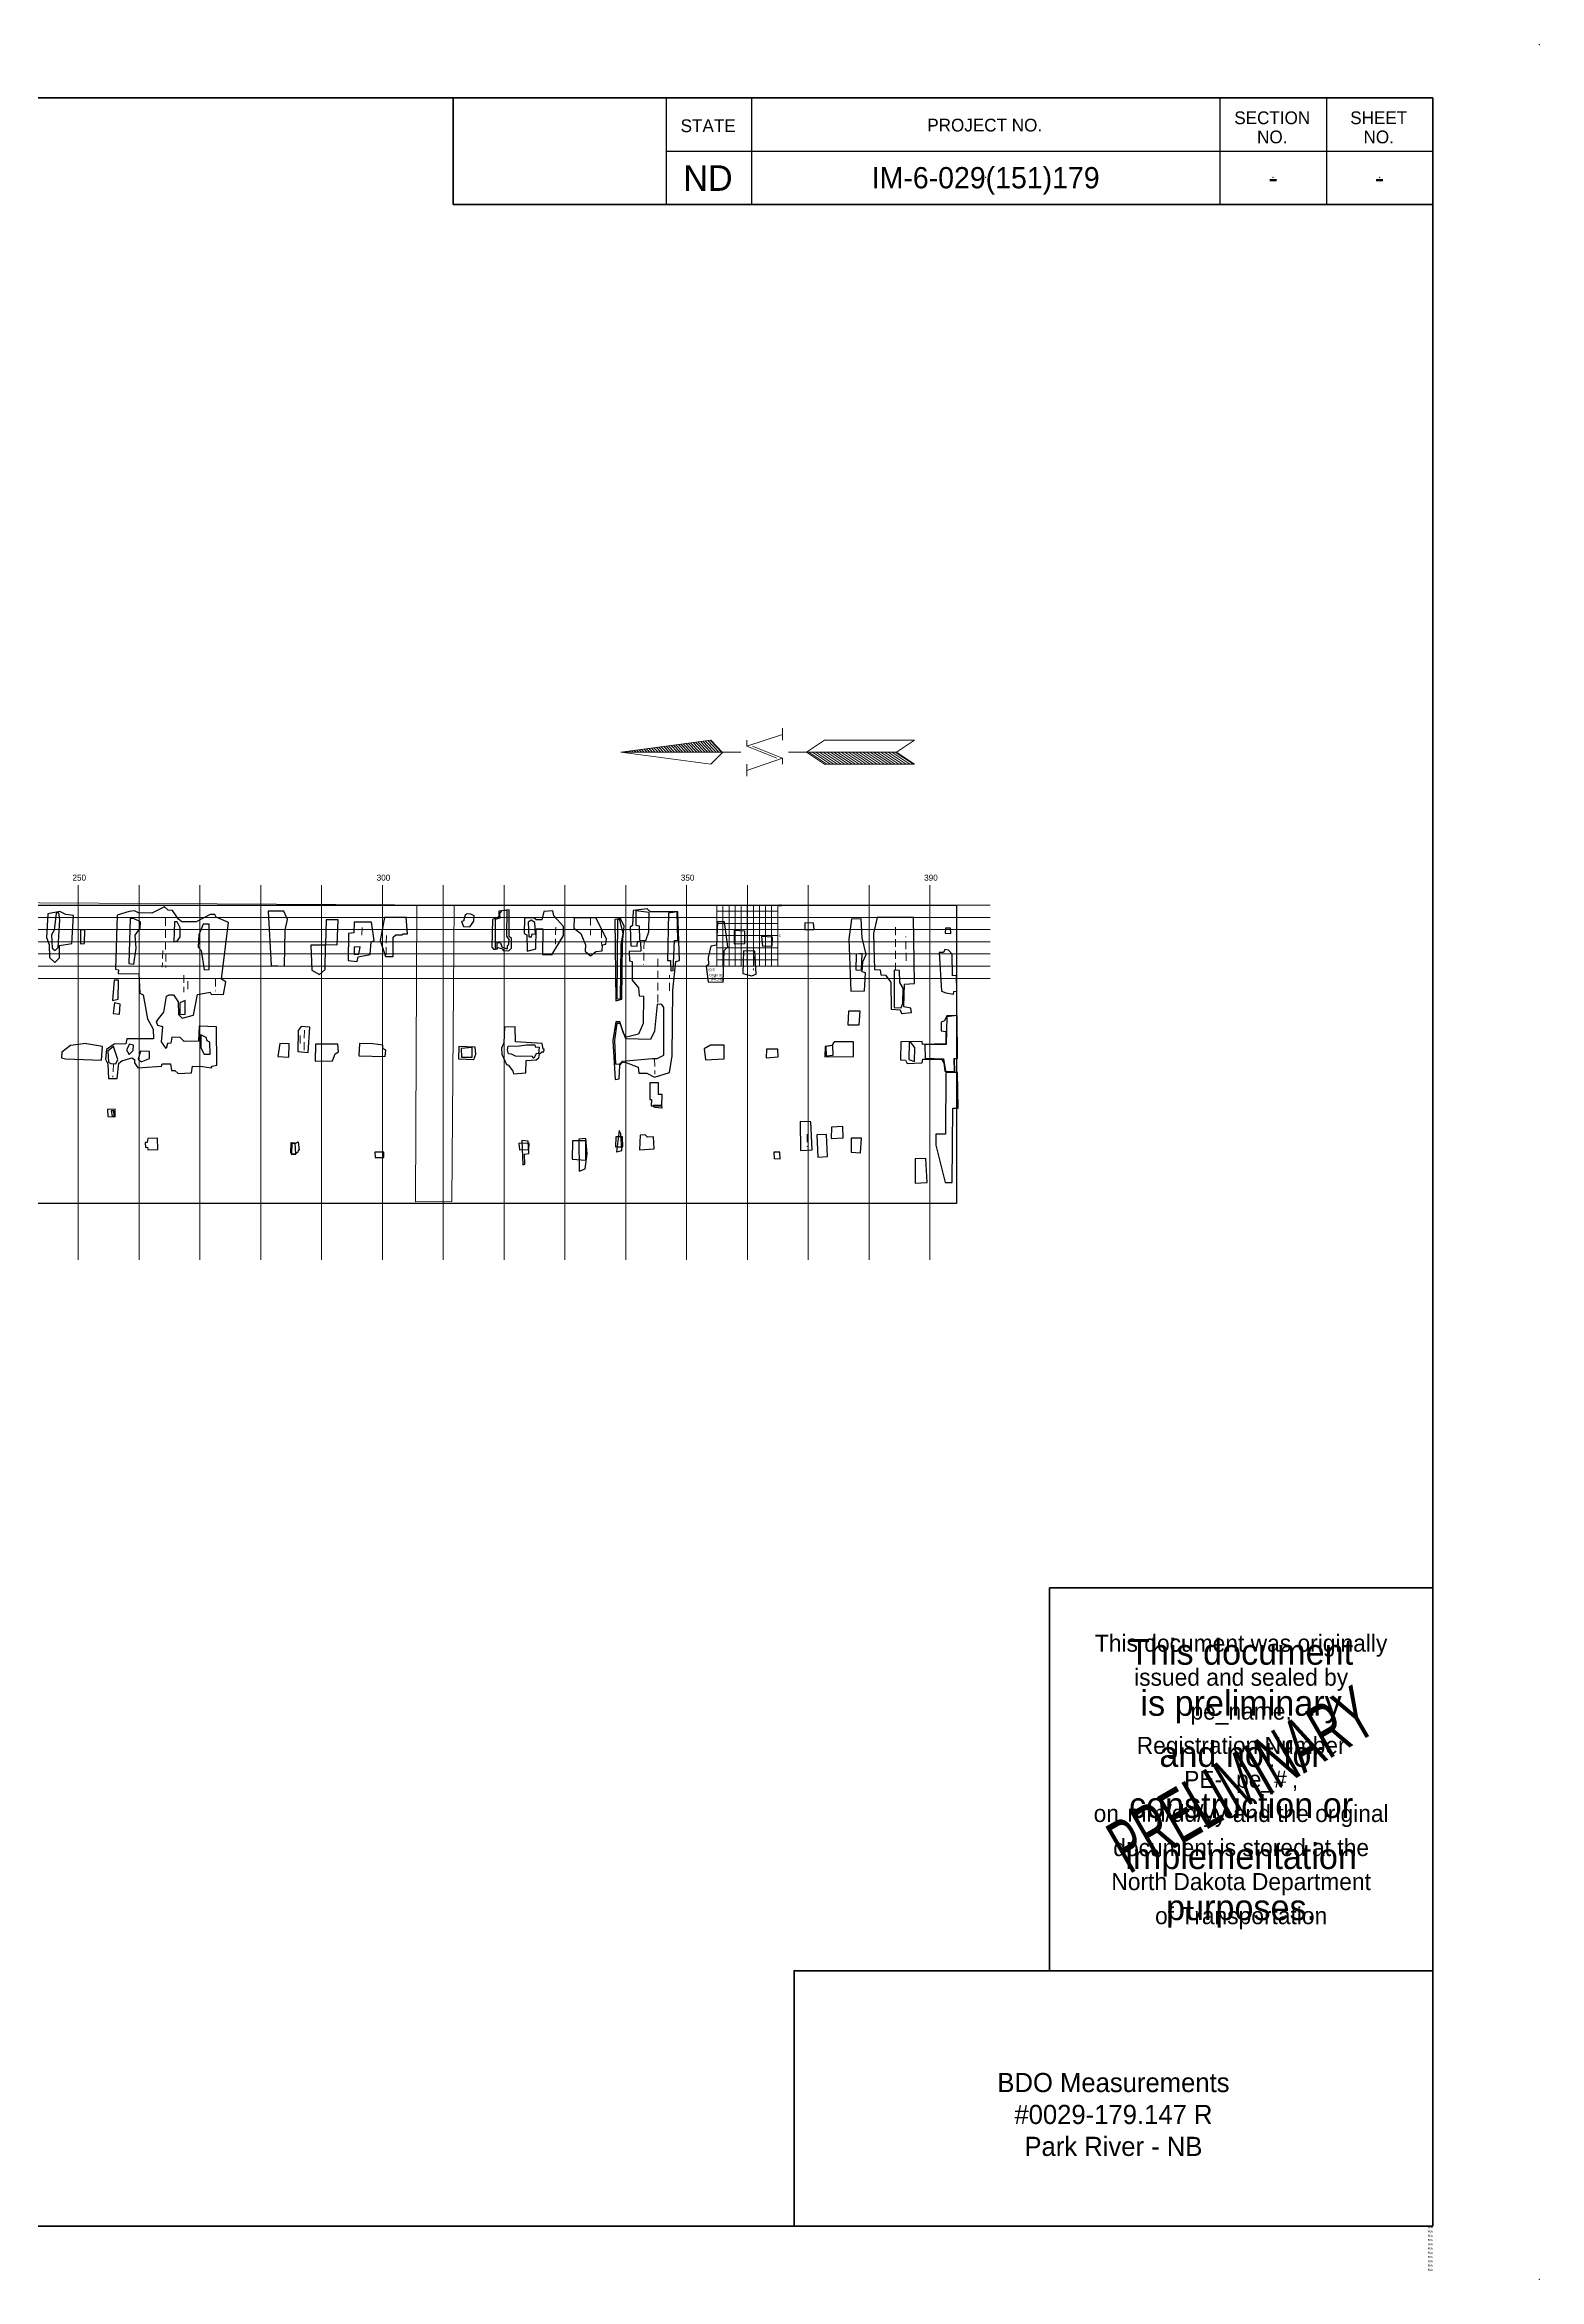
# Model space of a CAD drawing. Header units: feet. Extents: x 2768695 to 2769255, y 548988 to 549355.
# Drawn here: x 2769009.4 to 2769255.1, y 548987.8 to 549355.3 of the extents above; entities that cross this region are included whole.
import ezdxf
from ezdxf.enums import TextEntityAlignment as Align

# ---------------------------------------------------------------- set-up
doc = ezdxf.new("R2010")
doc.units = ezdxf.units.FT
doc.header["$LTSCALE"] = 312
doc.header["$MEASUREMENT"] = 0
doc.linetypes.add('Dash01', pattern=[1.5, 1, -0.5])
doc.linetypes.add('DGN Style 1', pattern=[0.013513, 2.2e-05, -0.013491])
for name, color, linetype, lineweight in [('Aggr A Line', 212, 'Continuous', 30), ('Arrow N cell', 1, 'Continuous', 0), ('Asph A Line', 5, 'Continuous', 30), ('Conc A Line', 96, 'Continuous', 30), ('Conc Line Exst', 1, 'Dash01', 13), ('dim (wt 1)', 4, 'Continuous', 13), ('Mask Lv Priority 100', 7, 'Continuous', 0), ('sht Lines', 7, 'Continuous', 0), ('sht Lines (Construction)', 7, 'Continuous', 0), ('sht Stamp Text', 3, 'Continuous', 13), ('sht Stamp Text Preliminary', 5, 'Continuous', 13), ('sht Text', 7, 'Continuous', 0), ('Surface Conc Line Exst', 1, 'Dash01', 0), ('Tag DIP text', 2, 'Continuous', 0), ('Text text', 7, 'Continuous', 40)]:
    doc.layers.add(name, color=color, linetype=linetype, lineweight=lineweight)
doc.styles.add('Style-BLOCK_OUTLINE', font='BLOCK_OUTLINE.shx')
doc.styles.add('Style-engineer', font='engineer.shx')
doc.styles.add('Style-NDDOT', font='')
doc.styles.add('Text 0.09', font='', dxfattribs={"height": 0.0075})
doc.styles.get('Style-NDDOT').set_extended_font_data('NDDOT')
doc.styles.get('Text 0.09').set_extended_font_data('NDDOT')

# ---------------------------------------------------------------- blocks, each defined once
blk = doc.blocks.new('NORTHA')
at = {"layer": 'Arrow N cell', "color": 1, "linetype": 'Continuous', "lineweight": 0}
for p, q in [((-0.004661, 0.019925), (0.000028, 0.05509)), ((-0.000286, 0.052731), (0.000028, 0.052431)), ((-0.00016, 0.053689), (0.000028, 0.05351)), ((-0.000031, 0.054648), (0.000028, 0.05459)), ((0.000028, 0.05509), (0.004715, 0.019934)), ((0.000028, 0.05509), (0.000028, 0.015444)), ((-0.001437, 0.044106), (0.000028, 0.042707)), ((-0.001309, 0.045064), (0.000028, 0.043788)), ((-0.001181, 0.046023), (0.000028, 0.044868)), ((-0.001054, 0.046981), (0.000028, 0.045948)), ((-0.000925, 0.047939), (0.000028, 0.047028)), ((-0.000799, 0.048898), (0.000028, 0.048108)), ((-0.00067, 0.049856), (0.000028, 0.049189)), ((-0.000542, 0.050814), (0.000028, 0.050269)), ((-0.000413, 0.051773), (0.000028, 0.051351)), ((-0.002587, 0.035481), (0.000028, 0.032983)), ((-0.002458, 0.036439), (0.000028, 0.034062)), ((-0.002332, 0.037398), (0.000028, 0.035144)), ((-0.002205, 0.038356), (0.000028, 0.036226)), ((-0.002076, 0.039314), (0.000028, 0.037306)), ((-0.001948, 0.040273), (0.000028, 0.038385)), ((-0.001819, 0.041231), (0.000028, 0.039465)), ((-0.001693, 0.042189), (0.000028, 0.040545)), ((-0.001566, 0.043148), (0.000028, 0.041627)), ((-0.003738, 0.026858), (0.000028, 0.02326)), ((-0.003609, 0.027816), (0.000028, 0.02434)), ((-0.003483, 0.028774), (0.000028, 0.02542)), ((-0.003354, 0.029733), (0.000028, 0.0265)), ((-0.003226, 0.030691), (0.000028, 0.027582)), ((-0.003097, 0.031649), (0.000028, 0.028661)), ((-0.00297, 0.032608), (0.000028, 0.029743)), ((-0.002844, 0.033566), (0.000028, 0.030823)), ((-0.002715, 0.034523), (0.000028, 0.031903)), ((0.000125, 0.015351), (-0.004661, 0.019925)), ((-0.004632, 0.020149), (0.000028, 0.015698)), ((-0.004503, 0.021108), (0.000028, 0.016778)), ((-0.004377, 0.022066), (0.000028, 0.017858)), ((-0.004248, 0.023024), (0.000028, 0.018937)), ((-0.004122, 0.023983), (0.000028, 0.020019)), ((-0.003993, 0.024941), (0.000028, 0.021099)), ((-0.003865, 0.025899), (0.000028, 0.022181)), ((0.004715, 0.019934), (0.000125, 0.015351)), ((0.000028, 0.015444), (0.000028, 0.008167)), ((-0.002394, 0.005878), (-0.006931, -0.008167)), ((-0.004661, 0.005878), (-0.002394, 0.005878)), ((-0.002394, 0.005878), (0.002394, -0.00588)), ((-0.002394, 0.003592), (0.002394, -0.008167)), ((0.002394, -0.008167), (0.007181, 0.005878)), ((0.00945, 0.005878), (0.004661, 0.005878)), ((-0.004661, -0.008167), (-0.00945, -0.008167)), ((0.002394, -0.008167), (0.004661, -0.008167)), ((0.00003, -0.010455), (0.00003, -0.017641)), ((-0.00466, -0.024597), (0.00003, -0.017556)), ((-0.00466, -0.05975), (-0.00466, -0.024597)), ((0.000028, -0.017967), (0.00003, -0.017556)), ((0.000028, -0.017967), (0.000028, -0.052592)), ((0.000028, -0.018413), (0.004715, -0.025469)), ((0.000028, -0.019825), (0.004715, -0.02688)), ((0.000028, -0.021236), (0.004715, -0.028292)), ((0.000028, -0.022648), (0.004715, -0.029705)), ((0.000028, -0.024059), (0.004715, -0.031115)), ((0.000028, -0.025472), (0.004715, -0.032528)), ((0.00003, -0.017556), (0.004715, -0.024597)), ((0.004715, -0.024597), (0.004715, -0.059778)), ((0.000028, -0.026884), (0.004715, -0.033939)), ((0.000028, -0.028295), (0.004715, -0.035351)), ((0.000028, -0.029707), (0.004715, -0.036764)), ((0.000028, -0.031118), (0.004715, -0.038174)), ((0.000028, -0.032531), (0.004715, -0.039587)), ((0.000028, -0.033941), (0.004715, -0.040998)), ((0.000028, -0.035354), (0.004715, -0.04241)), ((0.000028, -0.036766), (0.004715, -0.043821)), ((0.000028, -0.038177), (0.004715, -0.045233)), ((0.000028, -0.03959), (0.004715, -0.046646)), ((0.000028, -0.041), (0.004715, -0.048057)), ((0.000028, -0.042413), (0.004715, -0.049469)), ((0.000028, -0.043825), (0.004715, -0.05088)), ((0.000028, -0.045236), (0.004715, -0.052292)), ((0.000028, -0.046649), (0.004715, -0.053705)), ((0.000028, -0.048059), (0.004715, -0.055115)), ((0.000028, -0.049472), (0.004715, -0.056528)), ((0.000028, -0.050884), (0.004715, -0.057939)), ((0.000028, -0.052295), (0.004715, -0.059351)), ((0.000028, -0.052722), (-0.00466, -0.05975)), ((0.000028, -0.052592), (0.000028, -0.052722)), ((0.004715, -0.059778), (0.000028, -0.052722))]:
    blk.add_line(p, q, dxfattribs=at)
blk = doc.blocks.new('Plan')
at = {"layer": 'sht Lines', "color": 7, "linetype": 'Continuous', "lineweight": 0}
for p in [(1.29168, 0.8542), (1.29168, 0.8542), (1.29168, -0.02081)]:
    blk.add_point(p, dxfattribs=at)
at = {"layer": 'Tag DIP text', "color": 2, "linetype": 'Continuous', "lineweight": 0, "style": 'Style-NDDOT'}
for tag, p in [('sheet_ref_pnt', (1.25, -0.005)), ('consultant', (1.25, -0.00833)), ('county', (1.25, -0.00667)), ('comment_3', (1.25, -0.01167)), ('comment_4', (1.25, -0.01333)), ('comment_5', (1.25, -0.015)), ('comment_6', (1.25, -0.01667)), ('bridge', (1.25, -0.01))]:
    blk.add_attdef(tag, text='', height=0.000833, dxfattribs=at).set_placement(p, align=Align.TOP_RIGHT)
at = {"color": 7, "linetype": 'Continuous', "lineweight": 13}
for points in [[(0.86667, 0.79165), (1.25001, 0.79165), (1.25001, 0.83336), (0.86667, 0.83336)], [(1, 0), (1, 0.1), (1.09996, 0.1), (1.09996, 0.25), (1.25, 0.25), (1.25, 0)]]:
    blk.add_wipeout(points, dxfattribs=at).dxf.layer = 'Mask Lv Priority 100'
at = {"layer": 'sht Lines', "color": 6, "linetype": 'Continuous', "lineweight": 30}
for p, q in [((0.95001, 0.83332), (0.95001, 0.79165)), ((0.98335, 0.83336), (0.98335, 0.79169)), ((1.16668, 0.83336), (1.16668, 0.79169)), ((1.20835, 0.83336), (1.20835, 0.79169)), ((0.95001, 0.81253), (1.25001, 0.81253))]:
    blk.add_line(p, q, dxfattribs=at)
at = {"layer": 'sht Lines', "color": 6, "linetype": 'Continuous', "lineweight": 0}
blk.add_line((0, 0), (1.25, 0), dxfattribs=at)
at = {"layer": 'sht Lines', "color": 6, "linetype": 'Continuous', "lineweight": 0, "flags": 128}
blk.add_lwpolyline([(0, 0.83333), (0, 0), (1, 0), (1, 0.1), (1.09996, 0.1), (1.09996, 0.25), (1.25, 0.25), (1.25, 0.79165), (0.86667, 0.79165), (0.86667, 0.83333), (0, 0.83333)], close=True, dxfattribs=at)
at = {"layer": 'sht Lines', "color": 6, "linetype": 'Continuous', "lineweight": 53, "flags": 128}
for points in [[(0.00001, 0.00003), (1.25001, 0.00003), (1.25001, 0.83336), (0.00001, 0.83336), (0.00001, 0.00003)], [(1.25001, 0.83336), (0.86667, 0.83336), (0.86667, 0.79165), (1.25001, 0.79165), (1.25001, 0.83336)], [(1.09996, 0.25), (1.25, 0.25), (1.25, 0.1), (1.09996, 0.1), (1.09996, 0.25)], [(1.25001, 0.00003), (1.00001, 0.00003), (1.00001, 0.10003), (1.25001, 0.10003), (1.25001, 0.00003)]]:
    blk.add_lwpolyline(points, close=True, dxfattribs=at)
at = {"layer": 'sht Lines', "color": 7, "linetype": 'Continuous', "lineweight": 0}
for p in [(1.07501, 0.80219), (1.18751, 0.80219), (1.22918, 0.80219)]:
    blk.add_point(p, dxfattribs=at)
at = {"layer": 'sht Lines (Construction)', "color": 34, "linetype": 'DGN Style 1', "lineweight": 13, "flags": 128}
blk.add_lwpolyline([(-0.04165, -0.02081), (1.29168, -0.02081), (1.29168, 0.8542), (-0.04165, 0.8542), (-0.04165, -0.02081)], close=True, dxfattribs=at)
at = {"layer": 'sht Stamp Text', "color": 3, "linetype": 'Continuous', "lineweight": 13, "insert": (1.17501, 0.17392), "char_height": 0.006667, "attachment_point": 5, "line_spacing_factor": 1.2, "style": 'Style-NDDOT'}
blk.add_mtext('This document was originally\\Pissued and sealed by \\P\\PRegistration Number \\PPE-           , \\Pon                  and the original\\Pdocument is stored at the\\PNorth Dakota Department\\Pof Transportation', dxfattribs=at)
at = {"layer": 'sht Stamp Text', "color": 3, "linetype": 'Continuous', "lineweight": 13, "style": 'Style-NDDOT', "flags": 12}
blk.add_attdef('pe_name', text='', height=0.00667, dxfattribs=at).set_placement((1.17498, 0.20167), align=Align.MIDDLE_CENTER)
at = {"layer": 'sht Stamp Text', "color": 3, "linetype": 'Continuous', "lineweight": 13, "style": 'Style-NDDOT'}
for tag, p in [('pe_number', (1.18292, 0.175)), ('pe_date', (1.14983, 0.16168))]:
    blk.add_attdef(tag, text='', height=0.00667, dxfattribs=at).set_placement(p, align=Align.MIDDLE_CENTER)
at = {"layer": 'sht Stamp Text Preliminary', "color": 5, "linetype": 'Continuous', "lineweight": 0, "style": 'Style-BLOCK_OUTLINE', "width": 0.6}
blk.add_text('PRELIMINARY', height=0.020833, rotation=30, dxfattribs=at).set_placement((1.17498, 0.175), align=Align.MIDDLE_CENTER)
at = {"layer": 'sht Stamp Text Preliminary', "color": 5, "linetype": 'Continuous', "lineweight": 0, "insert": (1.17498, 0.17333), "char_height": 0.01, "attachment_point": 5, "line_spacing_factor": 1.2, "style": 'Style-NDDOT'}
blk.add_mtext('This document\\Pis preliminary\\Pand not for\\Pconstruction or\\Pimplementation\\Ppurposes.', dxfattribs=at)
at = {"layer": 'sht Text', "color": 5, "linetype": 'Continuous', "lineweight": 13, "style": 'Style-NDDOT'}
for s, p in [('STATE', (0.9664, 0.82245)), ('PROJECT NO.', (1.07464, 0.8227))]:
    blk.add_text(s, height=0.005, dxfattribs=at).set_placement(p, align=Align.MIDDLE_CENTER)
at = {"layer": 'sht Text', "color": 5, "linetype": 'Continuous', "lineweight": 40, "style": 'Style-NDDOT'}
blk.add_text('ND', height=0.01, dxfattribs=at).set_placement((0.96633, 0.80195), align=Align.MIDDLE_CENTER)
at = {"layer": 'sht Text', "color": 5, "linetype": 'Continuous', "lineweight": 13, "char_height": 0.005, "attachment_point": 5, "line_spacing_factor": 0.9, "style": 'Style-NDDOT'}
for s, insert in [('SECTION\\PNO.', (1.18718, 0.82178)), ('SHEET\\PNO.', (1.22885, 0.82178))]:
    blk.add_mtext(s, dxfattribs=dict(at, insert=insert))
at = {"layer": 'sht Text', "color": 1, "linetype": 'Continuous', "lineweight": 13, "style": 'Style-NDDOT'}
for tag, p in [('Type of revision 1', (0.86834, 0.82824)), ('Type of revision 2', (0.86834, 0.81779)), ('Type of revision 3', (0.86834, 0.80733)), ('Type of revision 4', (0.86834, 0.79688))]:
    blk.add_attdef(tag, text='', height=0.00583, dxfattribs=at).set_placement(p, align=Align.MIDDLE_LEFT)
for tag, p in [('Date of revision 1', (0.94745, 0.82823)), ('Date of revision 2', (0.94745, 0.81777)), ('Date of revision 3', (0.94745, 0.80732)), ('Date of revision 4', (0.94745, 0.79686))]:
    blk.add_attdef(tag, text='', height=0.00583, dxfattribs=at).set_placement(p, align=Align.MIDDLE_RIGHT)
at = {"layer": 'sht Text', "color": 7, "linetype": 'Continuous', "lineweight": 0, "style": 'Style-NDDOT'}
for tag, height, p in [('project', 0.00833, (1.07501, 0.80211)), ('section', 0.00833, (1.18751, 0.80211)), ('page', 0.00833, (1.22918, 0.80211)), ('tb_line1', 0.0075, (1.12501, 0.09375)), ('tb_line2', 0.0075, (1.12501, 0.08125)), ('tb_line3', 0.0075, (1.12501, 0.06875)), ('tb_line4', 0.0075, (1.12501, 0.05625)), ('tb_line5', 0.0075, (1.12501, 0.04375)), ('tb_line6', 0.0075, (1.12501, 0.03125)), ('tb_line7', 0.0075, (1.12501, 0.01875)), ('tb_line8', 0.0075, (1.12501, 0.00625))]:
    blk.add_attdef(tag, text='', height=height, dxfattribs=at).set_placement(p, align=Align.MIDDLE_CENTER)
at = {"layer": 'Tag DIP text', "color": 2, "linetype": 'Continuous', "lineweight": 0, "style": 'Style-NDDOT'}
for tag, p in [('highway_no', (1.25, 0)), ('revision_date', (1.25, -0.00333)), ('division_no', (1.25, -0.00167))]:
    blk.add_attdef(tag, text='', height=0.000833, dxfattribs=at).set_placement(p, align=Align.TOP_RIGHT)

msp = doc.modelspace()

# ---------------------------------------------------------------- linework, layer by layer
at = {"layer": 'Aggr A Line', "color": 212, "linetype": 'Continuous', "lineweight": 30, "flags": 128}
for points in [[(2769009.97, 549212.42), (2769009.75, 549208.5), (2769010.15, 549207.37), (2769010.21, 549205.24), (2769011.09, 549204.39), (2769011.89, 549205.16), (2769011.85, 549207.17), (2769013.9, 549207.51), (2769014.18, 549212.11), (2769012.93, 549212.28), (2769011.95, 549212.78), (2769009.97, 549212.42)], [(2769021.35, 549212.18), (2769021.06, 549203.28), (2769021.57, 549203.18), (2769021.52, 549202.57), (2769024.93, 549202.54), (2769025.09, 549199.35), (2769025.65, 549199.06), (2769026.34, 549195.15), (2769027.28, 549193.45), (2769027.35, 549191.87), (2769022.94, 549191.82), (2769022.79, 549191.02), (2769020.84, 549190.99), (2769019.61, 549190.1), (2769019.42, 549188.51), (2769019.83, 549187.75), (2769019.94, 549185.31), (2769021.34, 549185.3), (2769021.65, 549187.84), (2769022.14, 549188.21), (2769023.76, 549188.74), (2769024.23, 549188.43), (2769024.21, 549187.91), (2769024.75, 549187.05), (2769028.65, 549187.33), (2769028.76, 549187.72), (2769030.12, 549187.74), (2769030.3, 549186.63), (2769030.81, 549186.63), (2769031.38, 549186.12), (2769033.55, 549186.26), (2769033.76, 549187.35), (2769035.36, 549187.27), (2769036.79, 549187.06), (2769036.98, 549187.33), (2769037.72, 549187.51), (2769037.7, 549193.83), (2769034.81, 549193.9), (2769034.71, 549191.46), (2769032.38, 549191.4), (2769031.71, 549192.08), (2769030.35, 549192.14), (2769030.16, 549191.15), (2769029.61, 549191.1), (2769029.41, 549190.27), (2769028.64, 549191.36), (2769028.88, 549193.84), (2769028.05, 549194.02), (2769027.8, 549194.64), (2769028.15, 549195.13), (2769029.05, 549196.23), (2769029.48, 549198.85), (2769029.9, 549199.09), (2769030.62, 549199.06), (2769031.36, 549197.92), (2769031.42, 549195.82), (2769032.04, 549195.22), (2769033.92, 549195.73), (2769034.55, 549199.14), (2769036.65, 549199.54), (2769036.82, 549199.17), (2769038.81, 549199.16), (2769039.23, 549201.21), (2769038.52, 549201.68), (2769039.67, 549210.98), (2769037.63, 549211.86), (2769037.41, 549212.29), (2769036.65, 549212.28), (2769034.34, 549211.07), (2769032.01, 549211.11), (2769031.46, 549211.53), (2769030.44, 549212.96), (2769029.74, 549212.98), (2769029.11, 549213.53), (2769027.04, 549212.52), (2769024.87, 549212.55), (2769024.21, 549212.9), (2769023.32, 549212.81), (2769021.35, 549212.18)], [(2769046.18, 549212.85), (2769046.66, 549203.92), (2769048.84, 549203.82), (2769048.97, 549209.79), (2769049.34, 549211.49), (2769048.75, 549212.84), (2769046.18, 549212.85)], [(2769055.72, 549211.44), (2769055.62, 549207.35), (2769057.54, 549207.31), (2769057.66, 549211.4), (2769055.72, 549211.44)], [(2769060.32, 549211.04), (2769060.24, 549209.26), (2769059.4, 549209.17), (2769059.34, 549204.75), (2769060.79, 549204.57), (2769060.96, 549205.34), (2769062.95, 549205.69), (2769063.11, 549207.77), (2769063.61, 549208.02), (2769063.17, 549211.02), (2769060.32, 549211.04)], [(2769065.32, 549211.8), (2769064.56, 549207.99), (2769065.46, 549205.36), (2769066.71, 549205.41), (2769066.7, 549208.55), (2769067.17, 549208.97), (2769068.15, 549208.95), (2769068.38, 549209.13), (2769069.1, 549209.12), (2769068.87, 549211.86), (2769065.32, 549211.8)], [(2769078.9, 549212.42), (2769078.54, 549212.16), (2769078.27, 549211.22), (2769077.98, 549211.12), (2769078.29, 549210.34), (2769079.3, 549210.27), (2769080.01, 549211.18), (2769080.02, 549212.05), (2769079.49, 549212.35), (2769078.9, 549212.42)], [(2769084.1, 549212.83), (2769084.1, 549211.93), (2769083.03, 549211.47), (2769082.94, 549206.94), (2769083.25, 549206.56), (2769083.87, 549206.62), (2769083.91, 549206.86), (2769084.69, 549206.66), (2769084.83, 549206.39), (2769085.76, 549206.3), (2769086.18, 549206.75), (2769086.16, 549208.32), (2769085.78, 549208.7), (2769085.79, 549213.05), (2769084.1, 549212.83)], [(2769091.47, 549212.81), (2769091.17, 549211.42), (2769090.25, 549211.44), (2769089.84, 549211.76), (2769088.31, 549211.75), (2769088.24, 549209.18), (2769088.69, 549208.95), (2769088.77, 549206.27), (2769090.15, 549206.63), (2769090.25, 549209.95), (2769091.35, 549209.93), (2769091.27, 549205.69), (2769092.82, 549205.65), (2769094.73, 549208.84), (2769094.74, 549210.34), (2769093.16, 549212.09), (2769092.95, 549212.87), (2769091.47, 549212.81)], [(2769096.49, 549211.7), (2769096.44, 549210.05), (2769097.58, 549209.14), (2769098.33, 549207.31), (2769098.29, 549206.24), (2769099.15, 549205.5), (2769100.01, 549206.19), (2769101.06, 549206.33), (2769101.11, 549207.31), (2769101.68, 549207.39), (2769101.77, 549208.29), (2769100.01, 549211.73), (2769096.49, 549211.7)], [(2769106.17, 549212.94), (2769106.05, 549210.5), (2769105.68, 549210.21), (2769105.77, 549207.15), (2769106.81, 549207.08), (2769106.86, 549207.91), (2769107.4, 549207.86), (2769107.42, 549206.27), (2769105.49, 549206.2), (2769105.57, 549204.65), (2769106.03, 549204.54), (2769105.99, 549201.47), (2769107.04, 549200.22), (2769107.15, 549198.93), (2769107.87, 549198.84), (2769107.82, 549194.36), (2769107.03, 549192.6), (2769105.08, 549192.09), (2769104.65, 549192.59), (2769103.96, 549194.64), (2769103.33, 549194.64), (2769102.83, 549191.57), (2769103.22, 549185.16), (2769103.89, 549185.26), (2769103.98, 549187.5), (2769104.38, 549187.95), (2769104.88, 549187.99), (2769107.02, 549187.19), (2769107.12, 549186.22), (2769108.43, 549186.21), (2769109.69, 549185.56), (2769112.14, 549186.28), (2769112.57, 549189.03), (2769112.71, 549199.86), (2769113.19, 549204.54), (2769113.8, 549204.72), (2769113.5, 549212.73), (2769109.03, 549212.71), (2769108.47, 549213.2), (2769106.17, 549212.94)], [(2769103.16, 549211.46), (2769103.35, 549198.09), (2769104.33, 549198.36), (2769104.41, 549207.62), (2769104.69, 549210.35), (2769104.08, 549211.61), (2769103.16, 549211.46)], [(2769120.02, 549211.09), (2769119.86, 549207.23), (2769118.94, 549207.11), (2769118.49, 549205.23), (2769118.57, 549204.07), (2769118.19, 549203.76), (2769118.48, 549201.24), (2769120.95, 549201.17), (2769121.14, 549206.37), (2769121.74, 549207), (2769121.21, 549211.1), (2769120.02, 549211.09)], [(2769134.39, 549210.91), (2769134.41, 549209.76), (2769135.94, 549209.83), (2769135.84, 549210.89), (2769134.39, 549210.91)], [(2769142.07, 549211.51), (2769141.65, 549208.24), (2769141.97, 549199.69), (2769144.21, 549199.72), (2769144.36, 549202.72), (2769143.82, 549202.88), (2769143.92, 549204.49), (2769144.5, 549205.73), (2769143.8, 549208.48), (2769143.64, 549211.6), (2769142.07, 549211.51)], [(2769146.28, 549211.82), (2769145.66, 549209.19), (2769145.83, 549203.22), (2769146.78, 549203.2), (2769146.86, 549202.35), (2769147.65, 549202.3), (2769148.54, 549201.14), (2769148.61, 549196.7), (2769150.04, 549196.63), (2769150.3, 549196.02), (2769151.9, 549196.19), (2769151.82, 549196.86), (2769150.65, 549197.09), (2769150.76, 549200.81), (2769152.41, 549200.96), (2769152.28, 549211.85), (2769146.28, 549211.82)], [(2769015.31, 549209.76), (2769015.34, 549207.48), (2769016, 549207.53), (2769016.06, 549209.79), (2769015.31, 549209.76)], [(2769053.21, 549207.25), (2769053.33, 549203.11), (2769054.6, 549202.45), (2769055.52, 549203.27), (2769055.61, 549207.23), (2769053.21, 549207.25)], [(2769122.76, 549209.68), (2769122.76, 549207.49), (2769124.55, 549207.5), (2769124.52, 549209.55), (2769122.76, 549209.68)], [(2769127.27, 549208.65), (2769127.42, 549207.08), (2769129.01, 549207.12), (2769129.09, 549208.55), (2769127.27, 549208.65)], [(2769157.52, 549210.07), (2769157.47, 549209.2), (2769158.38, 549209.16), (2769158.33, 549210.07), (2769157.52, 549210.07)], [(2769124.29, 549206.32), (2769124.19, 549202.61), (2769125.62, 549202.22), (2769126.39, 549202.48), (2769126.18, 549206.25), (2769124.29, 549206.32)], [(2769157.39, 549206.55), (2769157.17, 549206.05), (2769156.48, 549206.03), (2769156.83, 549199.69), (2769157.55, 549199.4), (2769158.81, 549199.2), (2769158.91, 549199.63), (2769159.39, 549199.66), (2769159.31, 549202.25), (2769158.66, 549202.2), (2769158.6, 549205.77), (2769157.99, 549206.41), (2769157.39, 549206.55)], [(2769020.87, 549201.51), (2769020.61, 549198.14), (2769021.54, 549198.34), (2769021.55, 549201.51), (2769020.87, 549201.51)], [(2769020.89, 549197.74), (2769020.67, 549196), (2769021.75, 549195.9), (2769021.85, 549197.54), (2769020.89, 549197.74)], [(2769141.55, 549196.42), (2769141.46, 549194.15), (2769143.33, 549194.12), (2769143.49, 549196.38), (2769141.55, 549196.42)], [(2769157.73, 549195.62), (2769157.34, 549194.8), (2769156.81, 549194.59), (2769156.81, 549193.17), (2769157.57, 549193.07), (2769157.59, 549191.02), (2769153.74, 549190.92), (2769153.68, 549191.43), (2769150.19, 549191.33), (2769150.12, 549188.38), (2769150.92, 549188.32), (2769151.19, 549187.78), (2769153.68, 549187.92), (2769153.8, 549188.48), (2769156.83, 549188.48), (2769157.25, 549187.87), (2769157.41, 549186.52), (2769159.03, 549186.35), (2769158.99, 549188.53), (2769159.41, 549188.61), (2769159.42, 549195.68), (2769157.73, 549195.62)], [(2769051.58, 549193.86), (2769051.08, 549193.2), (2769051.03, 549189.75), (2769052.76, 549189.58), (2769053, 549193.78), (2769051.58, 549193.86)], [(2769085.01, 549193.78), (2769084.93, 549191.19), (2769084.55, 549190.33), (2769084.61, 549189.3), (2769085.37, 549187.62), (2769085.69, 549187.51), (2769086.41, 549186.55), (2769086.51, 549186.11), (2769088.53, 549186.27), (2769088.59, 549188.3), (2769090.24, 549188.37), (2769090.68, 549188.72), (2769090.79, 549189.38), (2769091.16, 549189.72), (2769091.49, 549189.73), (2769091.56, 549190.17), (2769091.39, 549190.17), (2769091.2, 549191.08), (2769086.81, 549191.34), (2769086.8, 549193.79), (2769085.01, 549193.78)], [(2769016.18, 549191.05), (2769013.68, 549190.73), (2769012.25, 549189.64), (2769012.19, 549188.72), (2769012.85, 549188.57), (2769018.76, 549188.32), (2769018.95, 549190.56), (2769016.32, 549191.04), (2769016.18, 549191.05)], [(2769048.07, 549191.06), (2769047.75, 549188.96), (2769049.59, 549188.82), (2769049.63, 549191.02), (2769048.07, 549191.06)], [(2769053.95, 549190.98), (2769053.9, 549188.19), (2769056.77, 549188.21), (2769057.2, 549189.38), (2769057.76, 549189.68), (2769057.64, 549190.96), (2769053.95, 549190.98)], [(2769061.21, 549191.08), (2769061.07, 549189.07), (2769065.42, 549188.95), (2769065.51, 549189.98), (2769065.04, 549190.25), (2769065.03, 549190.82), (2769063.37, 549191.03), (2769061.21, 549191.08)], [(2769077.51, 549190.56), (2769077.48, 549188.56), (2769080.01, 549188.43), (2769080.31, 549189.3), (2769080.2, 549190.49), (2769077.51, 549190.56)], [(2769118.9, 549190.8), (2769117.87, 549190.19), (2769118.07, 549188.38), (2769121.11, 549188.57), (2769121.13, 549190.82), (2769118.9, 549190.8)], [(2769128.08, 549190.15), (2769128.01, 549188.74), (2769129.99, 549188.9), (2769129.95, 549190.17), (2769128.08, 549190.15)], [(2769139.21, 549191.34), (2769138.82, 549190.77), (2769137.75, 549190.59), (2769137.7, 549188.87), (2769142.41, 549188.95), (2769142.38, 549191.36), (2769139.21, 549191.34)]]:
    msp.add_lwpolyline(points, dxfattribs=at)
at = {"layer": 'Asph A Line', "color": 5, "linetype": 'Continuous', "lineweight": 30, "flags": 128}
for points in [[(2769011.31, 549212.51), (2769010.99, 549209.73), (2769010.54, 549208.94), (2769010.67, 549206.75), (2769011.18, 549206.35), (2769011.67, 549206.87), (2769011.94, 549211.42), (2769011.78, 549212.58), (2769011.31, 549212.51)], [(2769023.49, 549211.61), (2769023.27, 549204.25), (2769024.07, 549204.14), (2769024.46, 549206.76), (2769024.34, 549208.9), (2769025.14, 549210.07), (2769025.17, 549211.06), (2769024.16, 549211.6), (2769023.49, 549211.61)], [(2769030.78, 549211.08), (2769030.66, 549207.77), (2769031.29, 549207.96), (2769031.71, 549208.61), (2769031.73, 549210.09), (2769031.22, 549211.07), (2769030.78, 549211.08)], [(2769035.51, 549210.71), (2769034.8, 549208.95), (2769034.67, 549206.94), (2769035.18, 549206.39), (2769035.65, 549203.19), (2769036.46, 549203.25), (2769036.48, 549210.7), (2769035.51, 549210.71)], [(2769085.47, 549212.95), (2769084.52, 549212.89), (2769084.2, 549212.48), (2769084.26, 549211.71), (2769083.5, 549211.49), (2769083.47, 549206.67), (2769083.8, 549206.71), (2769083.8, 549207.66), (2769084.37, 549207.64), (2769084.58, 549206.97), (2769085.24, 549206.7), (2769085.49, 549206.68), (2769085.51, 549207.17), (2769085.74, 549207.34), (2769085.77, 549208.19), (2769085.42, 549208.72), (2769085.47, 549212.95)], [(2769089.39, 549211.34), (2769088.93, 549211.01), (2769089, 549208.6), (2769089.46, 549208.6), (2769089.58, 549209.13), (2769090.11, 549209.07), (2769090.01, 549210.97), (2769089.39, 549211.34)], [(2769103.61, 549211.47), (2769103.51, 549198.46), (2769104.07, 549198.37), (2769104.19, 549207.34), (2769104.52, 549209.18), (2769103.97, 549211.41), (2769103.61, 549211.47)], [(2769106.62, 549212.89), (2769106.62, 549210.53), (2769107.14, 549210.44), (2769107.2, 549208.05), (2769108.25, 549208.02), (2769108.73, 549209.44), (2769108.83, 549212.62), (2769106.62, 549212.89)], [(2769111.97, 549212.53), (2769111.83, 549204.75), (2769112.31, 549204.72), (2769112.32, 549204.7), (2769112.34, 549203.04), (2769112.76, 549203.07), (2769112.97, 549208), (2769113.51, 549208.07), (2769113.39, 549212.75), (2769111.97, 549212.53)], [(2769060.29, 549206.92), (2769060.29, 549205.71), (2769061.07, 549205.79), (2769061.3, 549207), (2769060.29, 549206.92)], [(2769142.81, 549205.75), (2769142.75, 549203.21), (2769143.68, 549203.14), (2769143.82, 549205.9), (2769142.81, 549205.75)], [(2769149.09, 549203.11), (2769149.09, 549197), (2769150.21, 549196.94), (2769150.52, 549197.73), (2769150.58, 549200.16), (2769150.03, 549201.09), (2769149.98, 549203.09), (2769149.09, 549203.11)], [(2769031.67, 549197.76), (2769031.64, 549195.82), (2769032.54, 549195.88), (2769032.55, 549198.14), (2769031.67, 549197.76)], [(2769110.12, 549197.49), (2769109.67, 549193.08), (2769109.05, 549191.76), (2769104.97, 549191.87), (2769104.03, 549194.38), (2769103.48, 549194.37), (2769103.08, 549191.65), (2769103.27, 549187.65), (2769103.98, 549187.72), (2769104.4, 549188.17), (2769109.3, 549188.6), (2769110.14, 549188.6), (2769111.2, 549189.13), (2769111.21, 549197.01), (2769110.91, 549197.51), (2769110.62, 549197.56), (2769110.12, 549197.49)], [(2769035.12, 549192.49), (2769035.1, 549190.36), (2769035.66, 549189.31), (2769036.63, 549189.31), (2769036.59, 549191.3), (2769036.13, 549191.51), (2769035.99, 549192.07), (2769035.12, 549192.49)], [(2769157.73, 549195.47), (2769157.62, 549190.91), (2769154.11, 549190.87), (2769154.19, 549188.64), (2769157.21, 549188.55), (2769157.52, 549186.51), (2769159, 549186.46), (2769158.96, 549188.59), (2769159.48, 549188.61), (2769159.44, 549195.67), (2769157.73, 549195.47)], [(2769020.77, 549190.56), (2769019.82, 549189.81), (2769019.94, 549187.98), (2769020.33, 549187.77), (2769021.12, 549187.74), (2769021.44, 549188.45), (2769020.77, 549190.56)], [(2769023.36, 549190.94), (2769022.9, 549190.03), (2769023.35, 549189.25), (2769023.97, 549189.95), (2769024.05, 549190.81), (2769023.36, 549190.94)], [(2769025.19, 549189.8), (2769024.78, 549188.5), (2769025.3, 549188.04), (2769026.67, 549188.59), (2769026.66, 549189.75), (2769025.19, 549189.8)], [(2769137.82, 549190.57), (2769137.89, 549189.03), (2769139.07, 549189.18), (2769138.98, 549190.73), (2769137.82, 549190.57)], [(2769151.52, 549191.26), (2769151.5, 549188.45), (2769152.43, 549188.12), (2769152.5, 549190.44), (2769151.86, 549191.18), (2769151.52, 549191.26)]]:
    msp.add_lwpolyline(points, dxfattribs=at)
for points in [[(2769077.89, 549190.23), (2769077.98, 549188.81), (2769079.7, 549188.83), (2769079.73, 549190.43), (2769077.89, 549190.23)], [(2769085.65, 549190.62), (2769087.5, 549190.68), (2769088.64, 549190.88), (2769090.02, 549190.84), (2769090.07, 549190.54), (2769090.72, 549190.48), (2769090.59, 549189.41), (2769090.21, 549189.37), (2769089.87, 549188.64), (2769089.76, 549188.65), (2769089.64, 549188.96), (2769086.82, 549189), (2769086.18, 549189.33), (2769085.67, 549189.38), (2769085.5, 549190.04), (2769085.65, 549190.62)]]:
    msp.add_lwpolyline(points, close=True, dxfattribs=at)
at = {"layer": 'Conc Line Exst', "color": 1, "linetype": 'Dash01', "lineweight": 13, "ltscale": 0.004167, "flags": 128}
for points in [[(2769029.3, 549211.71), (2769029.34, 549203.56)], [(2769099.16, 549211.76), (2769099.18, 549208.87)], [(2769061.62, 549210.17), (2769061.58, 549208.55)], [(2769065.6, 549208.85), (2769065.59, 549205.68)], [(2769093.47, 549210.23), (2769093.39, 549207.39)], [(2769100.97, 549209.77), (2769101, 549207.15)], [(2769107.96, 549207.95), (2769107.89, 549204.01)], [(2769149.27, 549210.21), (2769149.3, 549203.08)], [(2769151.04, 549204.66), (2769150.99, 549208.7)], [(2769028.86, 549206.35), (2769028.76, 549203.63)], [(2769110.24, 549204.98), (2769110.24, 549197.63)], [(2769126.02, 549205.38), (2769125.97, 549203.15)], [(2769032.31, 549202.33), (2769032.29, 549199.53)], [(2769032.95, 549200), (2769032.96, 549201.63)], [(2769037.53, 549201.73), (2769037.49, 549199.7)], [(2769112.13, 549199.75), (2769112.13, 549202.29)], [(2769051.46, 549192.38), (2769051.42, 549190.92)], [(2769052.13, 549193.25), (2769052.1, 549189.96)], [(2769109.69, 549188.58), (2769109.75, 549186.04)], [(2769020.74, 549187.71), (2769020.66, 549185.52)]]:
    msp.add_lwpolyline(points, dxfattribs=at)

# ---------------------------------------------------------------- block references
at = {"layer": 'Arrow N cell', "color": 1, "linetype": 'Continuous', "lineweight": 0, "xscale": -420, "yscale": 420, "zscale": 420, "rotation": 90}
msp.add_blockref('NORTHA', (2769127.3, 549238.99), dxfattribs=at)

# ---------------------------------------------------------------- texts
at = {"layer": 'Asph A Line', "color": 5, "linetype": 'Continuous', "lineweight": 30, "style": 'Style-engineer'}
msp.add_text('DEFAULT', height=0.005, rotation=253.2151, dxfattribs=at).set_placement((2769150.03, 549201.09), align=Align.TOP_LEFT)

# ---------------------------------------------------------------- next in the draw order: block references
at = {"layer": 'Mask Lv Priority 100', "color": 7, "linetype": 'Continuous', "lineweight": 13}
ref = msp.add_blockref('Plan', (2768712.61, 548996.58), dxfattribs=dict(at, xscale=420, yscale=420, zscale=420))
ref.add_attrib('highway_no', 'N/A', dxfattribs={"layer": 'Tag DIP text', "color": 2, "linetype": 'Continuous', "lineweight": 0, "height": 0.35, "style": 'Style-NDDOT'}).set_placement((2769237.61, 548996.58), align=Align.TOP_RIGHT)
ref.add_attrib('division_no', 'N/A', dxfattribs={"layer": 'Tag DIP text', "color": 2, "linetype": 'Continuous', "lineweight": 0, "height": 0.35, "style": 'Style-NDDOT'}).set_placement((2769237.61, 548995.88), align=Align.TOP_RIGHT)
ref.add_attrib('pe_name', 'pe_name,', dxfattribs={"layer": 'sht Stamp Text', "color": 3, "linetype": 'Continuous', "lineweight": 13, "height": 2.8, "style": 'Style-NDDOT'}).set_placement((2769206.11, 549081.28), align=Align.MIDDLE_CENTER)
ref.add_attrib('revision_date', 'N/A', dxfattribs={"layer": 'Tag DIP text', "color": 2, "linetype": 'Continuous', "lineweight": 0, "height": 0.35, "style": 'Style-NDDOT'}).set_placement((2769237.61, 548995.18), align=Align.TOP_RIGHT)
ref.add_attrib('project', 'IM-6-029(151)179', dxfattribs={"layer": 'sht Text', "color": 7, "linetype": 'Continuous', "lineweight": 0, "height": 3.5, "style": 'Style-NDDOT'}).set_placement((2769164.12, 549333.46), align=Align.MIDDLE_CENTER)
ref.add_attrib('pe_number', 'pe_#', dxfattribs={"layer": 'sht Stamp Text', "color": 3, "linetype": 'Continuous', "lineweight": 13, "height": 2.8, "style": 'Style-NDDOT'}).set_placement((2769209.44, 549070.08), align=Align.MIDDLE_CENTER)
ref.add_attrib('section', '-', dxfattribs={"layer": 'sht Text', "color": 7, "linetype": 'Continuous', "lineweight": 0, "height": 3.5, "style": 'Style-NDDOT'}).set_placement((2769211.37, 549333.46), align=Align.MIDDLE_CENTER)
ref.add_attrib('sheet_ref_pnt', 'N/A', dxfattribs={"layer": 'Tag DIP text', "color": 2, "linetype": 'Continuous', "lineweight": 0, "height": 0.35, "style": 'Style-NDDOT'}).set_placement((2769237.61, 548994.48), align=Align.TOP_RIGHT)
ref.add_attrib('pe_date', 'mm/dd/yy', dxfattribs={"layer": 'sht Stamp Text', "color": 3, "linetype": 'Continuous', "lineweight": 13, "height": 2.8, "style": 'Style-NDDOT'}).set_placement((2769195.54, 549064.48), align=Align.MIDDLE_CENTER)
ref.add_attrib('page', '-', dxfattribs={"layer": 'sht Text', "color": 7, "linetype": 'Continuous', "lineweight": 0, "height": 3.5, "style": 'Style-NDDOT'}).set_placement((2769228.87, 549333.46), align=Align.MIDDLE_CENTER)
ref.add_attrib('county', 'N/A', dxfattribs={"layer": 'Tag DIP text', "color": 2, "linetype": 'Continuous', "lineweight": 0, "height": 0.35, "style": 'Style-NDDOT'}).set_placement((2769237.61, 548993.78), align=Align.TOP_RIGHT)
ref.add_attrib('consultant', 'N/A', dxfattribs={"layer": 'Tag DIP text', "color": 2, "linetype": 'Continuous', "lineweight": 0, "height": 0.35, "style": 'Style-NDDOT'}).set_placement((2769237.61, 548993.08), align=Align.TOP_RIGHT)
ref.add_attrib('bridge', 'N/A', dxfattribs={"layer": 'Tag DIP text', "color": 2, "linetype": 'Continuous', "lineweight": 0, "height": 0.35, "style": 'Style-NDDOT'}).set_placement((2769237.61, 548992.38), align=Align.TOP_RIGHT)
ref.add_attrib('comment_3', 'N/A', dxfattribs={"layer": 'Tag DIP text', "color": 2, "linetype": 'Continuous', "lineweight": 0, "height": 0.35, "style": 'Style-NDDOT'}).set_placement((2769237.61, 548991.68), align=Align.TOP_RIGHT)
ref.add_attrib('comment_4', 'N/A', dxfattribs={"layer": 'Tag DIP text', "color": 2, "linetype": 'Continuous', "lineweight": 0, "height": 0.35, "style": 'Style-NDDOT'}).set_placement((2769237.61, 548990.98), align=Align.TOP_RIGHT)
ref.add_attrib('tb_line4', 'BDO Measurements', dxfattribs={"layer": 'sht Text', "color": 7, "linetype": 'Continuous', "lineweight": 0, "height": 3.15, "style": 'Style-NDDOT'}).set_placement((2769185.12, 549020.2), align=Align.MIDDLE_CENTER)
ref.add_attrib('comment_5', 'N/A', dxfattribs={"layer": 'Tag DIP text', "color": 2, "linetype": 'Continuous', "lineweight": 0, "height": 0.35, "style": 'Style-NDDOT'}).set_placement((2769237.61, 548990.28), align=Align.TOP_RIGHT)
ref.add_attrib('tb_line5', '#0029-179.147 R', dxfattribs={"layer": 'sht Text', "color": 7, "linetype": 'Continuous', "lineweight": 0, "height": 3.15, "style": 'Style-NDDOT'}).set_placement((2769185.12, 549014.95), align=Align.MIDDLE_CENTER)
ref.add_attrib('comment_6', 'N/A', dxfattribs={"layer": 'Tag DIP text', "color": 2, "linetype": 'Continuous', "lineweight": 0, "height": 0.35, "style": 'Style-NDDOT'}).set_placement((2769237.61, 548989.58), align=Align.TOP_RIGHT)
ref.add_attrib('tb_line6', 'Park River - NB', dxfattribs={"layer": 'sht Text', "color": 7, "linetype": 'Continuous', "lineweight": 0, "height": 3.15, "style": 'Style-NDDOT'}).set_placement((2769185.12, 549009.7), align=Align.MIDDLE_CENTER)

# ---------------------------------------------------------------- next in the draw order: linework, layer by layer
at = {"layer": 'Aggr A Line', "color": 212, "linetype": 'Continuous', "lineweight": 30, "flags": 128}
for points in [[(2769155.92, 549176.19), (2769155.94, 549174.37), (2769157.47, 549168.21), (2769158.6, 549168.21), (2769158.72, 549180.44), (2769159.59, 549180.44), (2769159.49, 549186.32), (2769157.55, 549186.32), (2769157.5, 549176.18), (2769155.92, 549176.19)], [(2769108.91, 549184.63), (2769108.94, 549181.87), (2769109.17, 549181.86), (2769109.12, 549180.82), (2769110.88, 549180.77), (2769110.93, 549182.71), (2769110.33, 549182.71), (2769110.35, 549184.61), (2769108.91, 549184.63)], [(2769021, 549180.3), (2769019.78, 549180.23), (2769019.8, 549179.09), (2769021.03, 549179.03), (2769021, 549180.3)], [(2769133.61, 549178.24), (2769133.69, 549173.5), (2769135.6, 549173.59), (2769135.38, 549178.21), (2769133.61, 549178.24)], [(2769138.77, 549177.34), (2769138.73, 549175.47), (2769140.68, 549175.56), (2769140.65, 549177.43), (2769138.77, 549177.34)], [(2769087.39, 549174.67), (2769087.48, 549173.61), (2769089.04, 549173.62), (2769089.09, 549174.62), (2769087.39, 549174.67)], [(2769096.19, 549175.07), (2769096.12, 549172.03), (2769098.39, 549171.91), (2769098.41, 549175.09), (2769096.19, 549175.07)], [(2769103.33, 549175.71), (2769103.27, 549174.06), (2769104.46, 549174.09), (2769104.44, 549175.72), (2769103.33, 549175.71)], [(2769107.3, 549176.02), (2769107.22, 549173.58), (2769109.62, 549173.75), (2769109.51, 549175.7), (2769108.52, 549175.67), (2769108.15, 549176.07), (2769107.3, 549176.02)], [(2769136.36, 549176.08), (2769136.53, 549172.38), (2769138.11, 549172.49), (2769137.95, 549176.12), (2769136.36, 549176.08)], [(2769142.02, 549175.52), (2769142, 549173.19), (2769143.52, 549173.08), (2769143.69, 549175.49), (2769142.02, 549175.52)], [(2769129.32, 549173.21), (2769129.33, 549172.14), (2769130.32, 549172.13), (2769130.3, 549173.19), (2769129.32, 549173.21)], [(2769152.53, 549172.12), (2769152.53, 549168.12), (2769154.49, 549168.2), (2769154.28, 549172.16), (2769152.53, 549172.12)]]:
    msp.add_lwpolyline(points, dxfattribs=at)
for points in [[(2769027.97, 549175.5), (2769026.41, 549175.45), (2769026.27, 549174.8), (2769025.98, 549174.77), (2769025.99, 549173.96), (2769026.34, 549174), (2769026.41, 549173.57), (2769028.05, 549173.64), (2769027.97, 549175.5)], [(2769051.13, 549174.9), (2769051.26, 549173.54), (2769051.11, 549173.56), (2769051.07, 549173.18), (2769050.59, 549172.85), (2769050.15, 549172.85), (2769049.9, 549173.04), (2769049.96, 549174.79), (2769050.14, 549174.74), (2769050.18, 549174.7), (2769050.59, 549174.64), (2769051.13, 549174.9)], [(2769063.73, 549173.2), (2769063.78, 549172.34), (2769065.2, 549172.34), (2769065.2, 549173.21), (2769063.73, 549173.2)]]:
    msp.add_lwpolyline(points, close=True, dxfattribs=at)
at = {"layer": 'Asph A Line', "color": 5, "linetype": 'Continuous', "lineweight": 30, "flags": 128}
msp.add_lwpolyline([(2769110.83, 549180.99), (2769110.88, 549180.44), (2769109.67, 549180.53), (2769109.47, 549180.92), (2769110.83, 549180.99)], close=True, dxfattribs=at)
for points in [[(2769020.81, 549180.02), (2769020.38, 549180), (2769020.54, 549179.11), (2769020.85, 549179.1), (2769020.81, 549180.02)], [(2769050.06, 549174.67), (2769050.03, 549172.81), (2769050.71, 549172.87), (2769050.64, 549174.69), (2769050.06, 549174.67)], [(2769087.85, 549175.12), (2769088.03, 549171.14), (2769088.37, 549171.23), (2769088.29, 549172.87), (2769089.03, 549172.98), (2769088.91, 549175.02), (2769087.85, 549175.12)], [(2769097.22, 549175.36), (2769097.27, 549170.1), (2769098.26, 549170.44), (2769098.59, 549172.92), (2769098.4, 549175.43), (2769097.22, 549175.36)], [(2769103.45, 549173.25), (2769103.48, 549173.25), (2769104.3, 549173.47), (2769104.15, 549176.24), (2769104.13, 549176.22), (2769103.86, 549176.78), (2769103.45, 549173.25)]]:
    msp.add_lwpolyline(points, dxfattribs=at)
at = {"layer": 'Conc A Line', "color": 96, "linetype": 'Continuous', "lineweight": 30, "flags": 128}
msp.add_lwpolyline([(2768765.03, 549164.77), (2768764.93, 549213.82), (2769159.34, 549213.82), (2769159.35, 549164.77), (2768765.03, 549164.77)], close=True, dxfattribs=at)
at = {"layer": 'dim (wt 1)', "color": 9, "linetype": 'Continuous', "lineweight": 13}
for p, q in [((2769014.96, 549155.51), (2769014.96, 549217.1)), ((2769024.96, 549155.51), (2769024.96, 549217.1)), ((2769034.96, 549155.51), (2769034.96, 549217.1)), ((2769044.96, 549155.51), (2769044.96, 549217.1)), ((2769054.96, 549155.51), (2769054.96, 549217.1)), ((2769064.96, 549155.51), (2769064.96, 549217.1)), ((2769074.96, 549155.51), (2769074.96, 549217.1)), ((2769084.96, 549155.51), (2769084.96, 549217.1)), ((2769094.96, 549155.51), (2769094.96, 549217.1)), ((2769104.96, 549155.51), (2769104.96, 549217.1)), ((2769114.96, 549155.51), (2769114.96, 549217.1)), ((2769124.96, 549155.51), (2769124.96, 549217.1)), ((2769134.96, 549155.51), (2769134.96, 549217.1)), ((2769144.96, 549155.51), (2769144.96, 549217.1)), ((2769154.96, 549155.51), (2769154.96, 549217.1)), ((2768757.52, 549213.82), (2769164.88, 549213.82)), ((2768757.52, 549211.82), (2769164.88, 549211.82)), ((2768757.52, 549209.82), (2769164.88, 549209.82)), ((2768757.52, 549207.82), (2769164.88, 549207.82)), ((2768757.52, 549205.82), (2769164.88, 549205.82)), ((2768757.52, 549203.82), (2769164.88, 549203.82)), ((2768757.52, 549201.77), (2769164.88, 549201.77))]:
    msp.add_line(p, q, dxfattribs=at)
at = {"layer": 'dim (wt 1)', "color": 4, "linetype": 'Continuous', "lineweight": 13}
for p, q in [((2769129.93, 549212.82), (2769119.93, 549212.82)), ((2769129.93, 549211.82), (2769119.93, 549211.82)), ((2769129.93, 549210.82), (2769119.93, 549210.82)), ((2769120.93, 549203.82), (2769120.93, 549213.82)), ((2769121.93, 549203.82), (2769121.93, 549213.82)), ((2769122.93, 549203.82), (2769122.93, 549213.82)), ((2769123.93, 549203.82), (2769123.93, 549213.82)), ((2769124.93, 549203.82), (2769124.93, 549213.82)), ((2769125.93, 549203.82), (2769125.93, 549213.82)), ((2769126.93, 549203.82), (2769126.93, 549213.82)), ((2769127.93, 549203.82), (2769127.93, 549213.82)), ((2769128.93, 549203.82), (2769128.93, 549213.82)), ((2769129.93, 549209.82), (2769119.93, 549209.82)), ((2769129.93, 549208.82), (2769119.93, 549208.82)), ((2769129.93, 549207.82), (2769119.93, 549207.82)), ((2769129.93, 549206.82), (2769119.93, 549206.82)), ((2769129.93, 549205.82), (2769119.93, 549205.82)), ((2769129.93, 549204.82), (2769119.93, 549204.82))]:
    msp.add_line(p, q, dxfattribs=at)
at = {"layer": 'dim (wt 1)', "color": 4, "linetype": 'Continuous', "lineweight": 13, "flags": 128}
msp.add_lwpolyline([(2768840.03, 549212.75), (2768837.97, 549210.12), (2768833.28, 549215.2), (2769076.73, 549213.8), (2769070.59, 549213.76), (2769070.38, 549165.02), (2769076.39, 549165.09), (2769076.73, 549213.8)], dxfattribs=at)
at = {"layer": 'dim (wt 1)', "color": 4, "linetype": 'Continuous', "lineweight": 13}
msp.add_lwpolyline([(2769129.93, 549213.82), (2769119.93, 549213.82), (2769119.93, 549203.82), (2769129.93, 549203.82)], close=True, dxfattribs=at)
at = {"layer": 'Surface Conc Line Exst', "color": 1, "linetype": 'Dash01', "lineweight": 0, "ltscale": 0.004167, "flags": 128}
msp.add_lwpolyline([(2769134.78, 549176.16), (2769134.77, 549174.1)], dxfattribs=at)
msp.add_lwpolyline([(2769134.78, 549176.16), (2769134.77, 549174.1)], dxfattribs=at)

# ---------------------------------------------------------------- next in the draw order: texts
at = {"layer": 'Text text', "color": 7, "linetype": 'Continuous', "lineweight": 30, "style": 'Text 0.09'}
for s, height, p in [('250', 1, (2769014.01, 549217.85)), ('300', 1, (2769064.01, 549217.85)), ('350', 1, (2769114.01, 549217.85)), ('390', 1, (2769154.01, 549217.85)), ('10', 0.4, (2769130.05, 549213.59)), ('5', 0.4, (2769130.1, 549208.58)), ('(0,0)', 0.4, (2769118.55, 549203.03)), ('Origin 3C', 0.4, (2769118.68, 549202.12)), ('(PR_NB)', 0.4, (2769118.93, 549201.48))]:
    msp.add_text(s, height=height, dxfattribs=at).set_placement(p)

doc.saveas('drawing.dxf')
